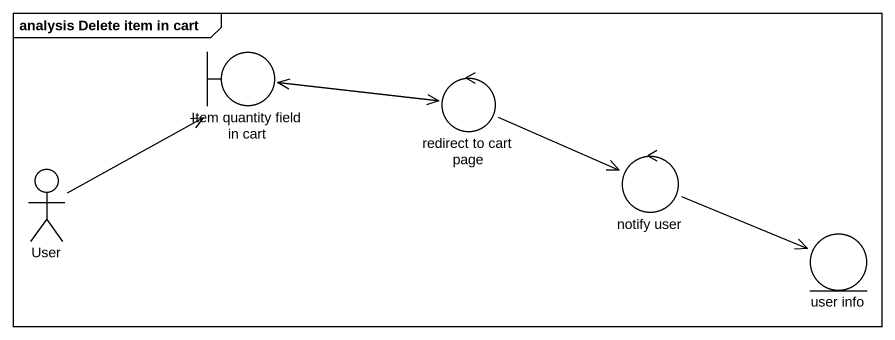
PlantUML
@startuml
mainframe analysis Delete item in cart
boundary "Item quantity field in cart" as Item_quantity_field_in_cart
control "redirect to cart page" as redirect_to_cart_page
actor User
control "notify user" as notify_user
entity "user info" as user_info
Item_quantity_field_in_cart -right-> redirect_to_cart_page
redirect_to_cart_page -left-> Item_quantity_field_in_cart
redirect_to_cart_page -right-> notify_user
User -up-> Item_quantity_field_in_cart
notify_user -right-> user_info
@enduml
